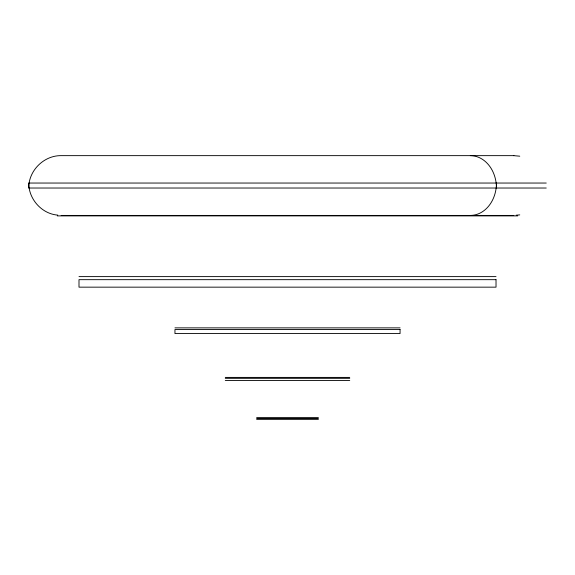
<?xml version="1.0" encoding="UTF-8"?>
<svg xmlns="http://www.w3.org/2000/svg" width="575" height="575" viewBox="0 0 575 575"><rect width="100%" height="100%" fill="white"/><g stroke="black" fill="none" stroke-linecap="round" stroke-linejoin="round"><path stroke-width="0.86" d="M516.163 215.194L519.764 214.885M513.87 155.645L61.144 155.645C43.844 155.387 28.491 170.71 28.75 188.025L546.25 188.025M519.764 156.184L513.64 155.645M546.25 183.044L28.75 183.044C28.585 199.036 41.738 213.914 57.78 215.115M61.144 215.424L513.87 215.424M57.284 215.891L517.737 215.891M78.998 276.611L496.024 276.611M174.958 327.872L400.063 327.872M225.278 377.401L349.744 377.401M225.278 378.321L349.744 378.321M225.278 380.549L349.744 380.549M256.63 417.795L318.392 417.795M256.63 418.248L318.392 418.248M256.63 419.355L318.392 419.355M496.462 183.044A32.38 26.148 90 0 1 470.314 215.424M470.314 155.645A32.38 26.148 -90 0 1 496.462 188.025M496.024 279.673L78.998 279.673L78.998 287.155L496.024 287.155L496.024 279.673M400.063 329.525L174.958 329.525L174.958 333.565L400.063 333.565L400.063 329.525"/></g></svg>
